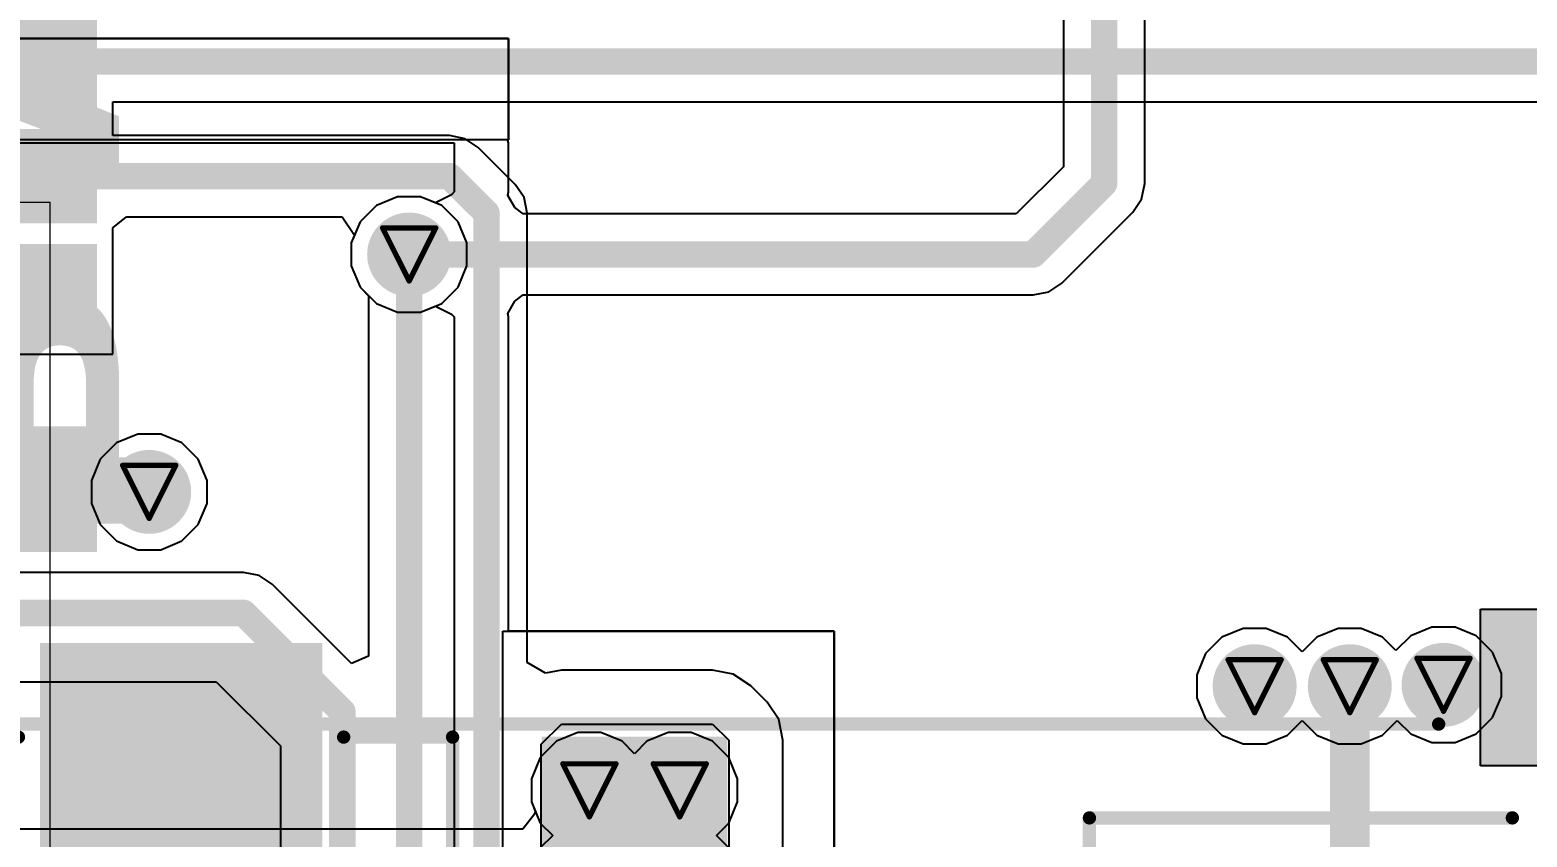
# Model space of a CAD drawing. Header units: inches. Extents: x -6 to 385, y -2 to 98.
# Drawn here: x 22.61 to 36.94, y 28.92 to 36.65 of the extents above; entities that cross this region are included whole.
import ezdxf

# ---------------------------------------------------------------- set-up
doc = ezdxf.new("R2010")
doc.units = ezdxf.units.IN
for name, color, linetype in [('Bottom Layer', 5, 'Continuous'), ('Bottom Overlay', 54, 'Continuous'), ('Bottom Paste', 16, 'Continuous'), ('Bottom Solder', 6, 'Continuous'), ('Dimensions', 6, 'Continuous'), ('Drill Drawing', 1, 'Continuous'), ('Layer 1', 16, 'Continuous'), ('Layer 2', 76, 'Continuous'), ('Top Layer', 1, 'Continuous'), ('Top Overlay', 2, 'Continuous'), ('Top Paste', 8, 'Continuous'), ('Top Solder', 216, 'Continuous'), ('Via Holes', 16, 'Continuous')]:
    doc.layers.add(name, color=color, linetype=linetype)
doc.styles.add('Arial', font='', dxfattribs={"height": 0.2})
doc.styles.add('Arial Black_Bold', font='', dxfattribs={"height": 0.2})
doc.styles.get('Arial').set_extended_font_data('Arial')
doc.styles.get('Arial Black_Bold').set_extended_font_data('Arial Black', bold=True)

# ---------------------------------------------------------------- blocks, each defined once
blk = doc.blocks.new('YSPI0520_2R2M__B_63')
at = {"layer": 'Bottom Layer'}
for points in [[(-3.5, 1.25), (-1.5, 1.25), (-1.5, -1.25), (-3.5, -1.25)], [(1.5, 1.25), (3.5, 1.25), (3.5, -1.25), (1.5, -1.25)]]:
    blk.add_hatch(color=5, dxfattribs=at).paths.add_polyline_path(points)
at = {"layer": 'Bottom Paste'}
for points in [[(-3.5, 1.25), (-1.5, 1.25), (-1.5, -1.25), (-3.5, -1.25)], [(1.5, 1.25), (3.5, 1.25), (3.5, -1.25), (1.5, -1.25)]]:
    blk.add_hatch(color=16, dxfattribs=at).paths.add_polyline_path(points)
at = {"layer": 'Bottom Solder'}
for points in [[(-3.602, 1.352), (-1.398, 1.352), (-1.398, -1.352), (-3.602, -1.352)], [(1.398, 1.352), (3.602, 1.352), (3.602, -1.352), (1.398, -1.352)]]:
    blk.add_hatch(color=6, dxfattribs=at).paths.add_polyline_path(points)
at = {"layer": 'Bottom Overlay'}
for points in [[(-2.7, 2.6, 0.127, 0.127, 0), (2.7, 2.6, 0.127, 0.127, 0)], [(-2.7, 2.6, 0.127, 0.127, 0), (-2.7, 1.557, 0.127, 0.127, 0)], [(2.7, 2.6, 0.127, 0.127, 0), (2.7, 1.557, 0.127, 0.127, 0)], [(-2.7, -1.557, 0.127, 0.127, 0), (-2.7, -2.6, 0.127, 0.127, 0)], [(2.7, -1.557, 0.127, 0.127, 0), (2.7, -2.6, 0.127, 0.127, 0)], [(-2.7, -2.6, 0.127, 0.127, 0), (2.7, -2.6, 0.127, 0.127, 0)]]:
    blk.add_lwpolyline(points, format="xyseb", dxfattribs=at)
for points in [[(-2.732, 2.6, 0.0635, 0.0635, 1), (-2.668, 2.6, 0.0635, 0.0635, 1)], [(-2.732, 2.6, 0.0635, 0.0635, 1), (-2.668, 2.6, 0.0635, 0.0635, 1)], [(2.668, 2.6, 0.0635, 0.0635, 1), (2.732, 2.6, 0.0635, 0.0635, 1)], [(2.668, 2.6, 0.0635, 0.0635, 1), (2.732, 2.6, 0.0635, 0.0635, 1)], [(-2.732, 1.557, 0.0635, 0.0635, 1), (-2.668, 1.557, 0.0635, 0.0635, 1)], [(2.668, 1.557, 0.0635, 0.0635, 1), (2.732, 1.557, 0.0635, 0.0635, 1)], [(-2.732, -1.557, 0.0635, 0.0635, 1), (-2.668, -1.557, 0.0635, 0.0635, 1)], [(2.668, -1.557, 0.0635, 0.0635, 1), (2.732, -1.557, 0.0635, 0.0635, 1)], [(-2.732, -2.6, 0.0635, 0.0635, 1), (-2.668, -2.6, 0.0635, 0.0635, 1)], [(-2.732, -2.6, 0.0635, 0.0635, 1), (-2.668, -2.6, 0.0635, 0.0635, 1)], [(2.668, -2.6, 0.0635, 0.0635, 1), (2.732, -2.6, 0.0635, 0.0635, 1)], [(2.668, -2.6, 0.0635, 0.0635, 1), (2.732, -2.6, 0.0635, 0.0635, 1)]]:
    blk.add_lwpolyline(points, format="xyseb", close=True, dxfattribs=at)
blk = doc.blocks.new('DM3BT_DSF_PEJS_64')
at = {"layer": 'Top Layer'}
for points in [[(-5.25, 8.15), (-4.25, 8.15), (-4.25, 6.75), (-5.25, 6.75)], [(-3.2, 6.75), (-3.2, 8.15), (-2.5, 8.15), (-2.5, 6.75)], [(-2.1, 6.75), (-2.1, 8.15), (-1.4, 8.15), (-1.4, 6.75)], [(-1, 6.75), (-1, 8.15), (-0.3, 8.15), (-0.3, 6.75)], [(-7.4, -6.6), (-5.9, -6.6), (-5.9, -8.5), (-7.4, -8.5)]]:
    blk.add_hatch(color=1, dxfattribs=at).paths.add_polyline_path(points)
at = {"layer": 'Top Paste'}
for points in [[(-5.25, 8.15), (-4.25, 8.15), (-4.25, 6.75), (-5.25, 6.75)], [(-3.2, 6.75), (-3.2, 8.15), (-2.5, 8.15), (-2.5, 6.75)], [(-2.1, 6.75), (-2.1, 8.15), (-1.4, 8.15), (-1.4, 6.75)], [(-1, 6.75), (-1, 8.15), (-0.3, 8.15), (-0.3, 6.75)]]:
    blk.add_hatch(color=8, dxfattribs=at).paths.add_polyline_path(points)
at = {"layer": 'Top Solder'}
for points in [[(-5.352, 8.252), (-4.148, 8.252), (-4.148, 6.648), (-5.352, 6.648)], [(-3.302, 6.648), (-3.302, 8.252), (-2.398, 8.252), (-2.398, 6.648)], [(-2.202, 6.648), (-2.202, 8.252), (-1.298, 8.252), (-1.298, 6.648)], [(-1.102, 6.648), (-1.102, 8.252), (-0.198, 8.252), (-0.198, 6.648)], [(-7.4, -6.6), (-5.9, -6.6), (-5.9, -8.5), (-7.4, -8.5)]]:
    blk.add_hatch(color=216, dxfattribs=at).paths.add_polyline_path(points)
at = {"layer": 'Top Layer'}
for p, q in [((-7.4, -8.5), (-7.4, -6.6)), ((-7.4, -6.6), (-5.9, -6.6)), ((-5.9, -6.6), (-5.9, -7.85))]:
    blk.add_line(p, q, dxfattribs=at)
at = {"layer": 'Top Overlay'}
blk.add_lwpolyline([(-7, 7.65, 0.127, 0.127, 0), (-7, -6.2, 0.127, 0.127, 0)], format="xyseb", dxfattribs=at)
blk.add_lwpolyline([(-7.032, -6.2, 0.0635, 0.0635, 1), (-6.968, -6.2, 0.0635, 0.0635, 1)], format="xyseb", close=True, dxfattribs=at)
blk = doc.blocks.new('AFC07_S15ECA_00_100')
at = {"layer": 'Top Layer'}
for points in [[(-3.636, 1.679), (-3.336, 1.679), (-3.336, 0.48), (-3.636, 0.48)], [(-3.136, 1.679), (-2.836, 1.679), (-2.836, 0.48), (-3.136, 0.48)], [(-2.636, 1.679), (-2.336, 1.679), (-2.336, 0.48), (-2.636, 0.48)], [(-2.136, 1.679), (-1.836, 1.679), (-1.836, 0.48), (-2.136, 0.48)], [(-1.636, 1.679), (-1.336, 1.679), (-1.336, 0.48), (-1.636, 0.48)], [(-1.136, 1.679), (-0.836, 1.679), (-0.836, 0.48), (-1.136, 0.48)], [(-0.636, 1.679), (-0.336, 1.679), (-0.336, 0.48), (-0.636, 0.48)], [(-0.136, 1.679), (0.164, 1.679), (0.164, 0.48), (-0.136, 0.48)], [(0.364, 1.679), (0.664, 1.679), (0.664, 0.48), (0.364, 0.48)], [(0.864, 1.679), (1.164, 1.679), (1.164, 0.48), (0.864, 0.48)], [(1.364, 1.679), (1.664, 1.679), (1.664, 0.48), (1.364, 0.48)], [(1.864, 1.679), (2.164, 1.679), (2.164, 0.48), (1.864, 0.48)], [(2.364, 1.679), (2.664, 1.679), (2.664, 0.48), (2.364, 0.48)], [(2.864, 1.679), (3.164, 1.679), (3.164, 0.48), (2.864, 0.48)], [(3.364, 1.679), (3.664, 1.679), (3.664, 0.48), (3.364, 0.48)], [(-6.236, 0.57), (-4.036, 0.57), (-4.036, -2.729), (-6.236, -2.729)], [(4.036, 0.57), (6.236, 0.57), (6.236, -2.729), (4.036, -2.729)]]:
    blk.add_hatch(color=1, dxfattribs=at).paths.add_polyline_path(points)
at = {"layer": 'Top Paste'}
for points in [[(-3.636, 1.679), (-3.336, 1.679), (-3.336, 0.48), (-3.636, 0.48)], [(-3.136, 1.679), (-2.836, 1.679), (-2.836, 0.48), (-3.136, 0.48)], [(-2.636, 1.679), (-2.336, 1.679), (-2.336, 0.48), (-2.636, 0.48)], [(-2.136, 1.679), (-1.836, 1.679), (-1.836, 0.48), (-2.136, 0.48)], [(-1.636, 1.679), (-1.336, 1.679), (-1.336, 0.48), (-1.636, 0.48)], [(-1.136, 1.679), (-0.836, 1.679), (-0.836, 0.48), (-1.136, 0.48)], [(-0.636, 1.679), (-0.336, 1.679), (-0.336, 0.48), (-0.636, 0.48)], [(-0.136, 1.679), (0.164, 1.679), (0.164, 0.48), (-0.136, 0.48)], [(0.364, 1.679), (0.664, 1.679), (0.664, 0.48), (0.364, 0.48)], [(0.864, 1.679), (1.164, 1.679), (1.164, 0.48), (0.864, 0.48)], [(1.364, 1.679), (1.664, 1.679), (1.664, 0.48), (1.364, 0.48)], [(1.864, 1.679), (2.164, 1.679), (2.164, 0.48), (1.864, 0.48)], [(2.364, 1.679), (2.664, 1.679), (2.664, 0.48), (2.364, 0.48)], [(2.864, 1.679), (3.164, 1.679), (3.164, 0.48), (2.864, 0.48)], [(3.364, 1.679), (3.664, 1.679), (3.664, 0.48), (3.364, 0.48)], [(-6.236, 0.57), (-4.036, 0.57), (-4.036, -2.729), (-6.236, -2.729)], [(4.036, 0.57), (6.236, 0.57), (6.236, -2.729), (4.036, -2.729)]]:
    blk.add_hatch(color=8, dxfattribs=at).paths.add_polyline_path(points)
at = {"layer": 'Top Solder'}
for points in [[(-3.686, 1.73), (-3.285, 1.73), (-3.285, 0.429), (-3.686, 0.429)], [(-3.186, 1.73), (-2.785, 1.73), (-2.785, 0.429), (-3.186, 0.429)], [(-2.686, 1.73), (-2.285, 1.73), (-2.285, 0.429), (-2.686, 0.429)], [(-2.186, 1.73), (-1.785, 1.73), (-1.785, 0.429), (-2.186, 0.429)], [(-1.686, 1.73), (-1.285, 1.73), (-1.285, 0.429), (-1.686, 0.429)], [(-1.186, 1.73), (-0.785, 1.73), (-0.785, 0.429), (-1.186, 0.429)], [(-0.686, 1.73), (-0.285, 1.73), (-0.285, 0.429), (-0.686, 0.429)], [(-0.186, 1.73), (0.215, 1.73), (0.215, 0.429), (-0.186, 0.429)], [(0.314, 1.73), (0.715, 1.73), (0.715, 0.429), (0.314, 0.429)], [(0.814, 1.73), (1.215, 1.73), (1.215, 0.429), (0.814, 0.429)], [(1.314, 1.73), (1.715, 1.73), (1.715, 0.429), (1.314, 0.429)], [(1.814, 1.73), (2.215, 1.73), (2.215, 0.429), (1.814, 0.429)], [(2.314, 1.73), (2.715, 1.73), (2.715, 0.429), (2.314, 0.429)], [(2.814, 1.73), (3.215, 1.73), (3.215, 0.429), (2.814, 0.429)], [(3.314, 1.73), (3.715, 1.73), (3.715, 0.429), (3.314, 0.429)], [(-6.287, 0.621), (-3.986, 0.621), (-3.986, -2.78), (-6.287, -2.78)], [(3.986, 0.621), (6.287, 0.621), (6.287, -2.78), (3.986, -2.78)]]:
    blk.add_hatch(color=216, dxfattribs=at).paths.add_polyline_path(points)
at = {"layer": 'Top Overlay'}
for points in [[(-4.036, 1.079, 0.254, 0.254, 0), (-4.189, 1.232, 0.254, 0.254, 0)], [(-4.189, 0.927, 0.254, 0.254, 0), (-4.189, 1.232, 0.254, 0.254, 0)], [(-4.189, 0.927, 0.254, 0.254, 0), (-4.036, 1.079, 0.254, 0.254, 0)], [(6.6, -3.85, 0.127, 0.127, 0), (6.6, 0.4, 0.127, 0.127, 0)], [(-6.6, -3.85, 0.127, 0.127, 0), (-6.6, 0.2, 0.127, 0.127, 0)], [(6.6, -3.85, 0.127, 0.127, 0), (-6.6, -3.85, 0.127, 0.127, 0)]]:
    blk.add_lwpolyline(points, format="xyseb", dxfattribs=at)
for points in [[(-4.252, 1.232, 0.127, 0.127, 1), (-4.125, 1.232, 0.127, 0.127, 1)], [(-4.252, 1.232, 0.127, 0.127, 1), (-4.125, 1.232, 0.127, 0.127, 1)], [(-4.1, 1.079, 0.127, 0.127, 1), (-3.973, 1.079, 0.127, 0.127, 1)], [(-4.1, 1.079, 0.127, 0.127, 1), (-3.973, 1.079, 0.127, 0.127, 1)], [(-4.252, 0.927, 0.127, 0.127, 1), (-4.125, 0.927, 0.127, 0.127, 1)], [(-4.252, 0.927, 0.127, 0.127, 1), (-4.125, 0.927, 0.127, 0.127, 1)], [(6.568, 0.4, 0.0635, 0.0635, 1), (6.632, 0.4, 0.0635, 0.0635, 1)], [(-6.632, 0.2, 0.0635, 0.0635, 1), (-6.568, 0.2, 0.0635, 0.0635, 1)], [(-6.632, -3.85, 0.0635, 0.0635, 1), (-6.568, -3.85, 0.0635, 0.0635, 1)], [(-6.632, -3.85, 0.0635, 0.0635, 1), (-6.568, -3.85, 0.0635, 0.0635, 1)], [(6.568, -3.85, 0.0635, 0.0635, 1), (6.632, -3.85, 0.0635, 0.0635, 1)], [(6.568, -3.85, 0.0635, 0.0635, 1), (6.632, -3.85, 0.0635, 0.0635, 1)]]:
    blk.add_lwpolyline(points, format="xyseb", close=True, dxfattribs=at)
at = {"layer": 'Top Overlay', "style": 'Arial'}
blk.add_text('1', height=0.8, dxfattribs=at).set_placement((-3.581, -0.66))

msp = doc.modelspace()

# ---------------------------------------------------------------- hatches: boundary and pattern name
at = {"layer": 'Bottom Layer'}
h = msp.add_hatch(color=5, dxfattribs=at)
edge = h.paths.add_edge_path()
edge.add_arc((26.238, 34.499), 0.3, 0, 360)
h = msp.add_hatch(color=5, dxfattribs=at)
edge = h.paths.add_edge_path()
edge.add_arc((23.749, 32.224), 0.3, 0, 360)
h = msp.add_hatch(color=5, dxfattribs=at)
edge = h.paths.add_edge_path()
edge.add_arc((34.334, 30.362), 0.3, 0, 360)
h = msp.add_hatch(color=5, dxfattribs=at)
edge = h.paths.add_edge_path()
edge.add_arc((35.245, 30.362), 0.3, 0, 360)
h = msp.add_hatch(color=5, dxfattribs=at)
edge = h.paths.add_edge_path()
edge.add_arc((36.143, 30.375), 0.3, 0, 360)
msp.add_hatch(color=5, dxfattribs=at).paths.add_polyline_path([(27.508, 26.213), (29.286, 26.213), (29.286, 29.879), (27.508, 29.879)])
h = msp.add_hatch(color=5, dxfattribs=at)
edge = h.paths.add_edge_path()
edge.add_arc((27.964, 29.364), 0.3, 0, 360)
h = msp.add_hatch(color=5, dxfattribs=at)
edge = h.paths.add_edge_path()
edge.add_arc((28.829, 29.364), 0.3, 0, 360)
at = {"layer": 'Bottom Solder'}
h = msp.add_hatch(color=6, dxfattribs=at)
edge = h.paths.add_edge_path()
edge.add_arc((26.238, 34.499), 0.402, 0, 360)
h = msp.add_hatch(color=6, dxfattribs=at)
edge = h.paths.add_edge_path()
edge.add_arc((23.749, 32.224), 0.402, 0, 360)
h = msp.add_hatch(color=6, dxfattribs=at)
edge = h.paths.add_edge_path()
edge.add_arc((34.334, 30.362), 0.402, 0, 360)
h = msp.add_hatch(color=6, dxfattribs=at)
edge = h.paths.add_edge_path()
edge.add_arc((35.245, 30.362), 0.402, 0, 360)
h = msp.add_hatch(color=6, dxfattribs=at)
edge = h.paths.add_edge_path()
edge.add_arc((36.143, 30.375), 0.402, 0, 360)
h = msp.add_hatch(color=6, dxfattribs=at)
edge = h.paths.add_edge_path()
edge.add_arc((27.964, 29.364), 0.402, 0, 360)
h = msp.add_hatch(color=6, dxfattribs=at)
edge = h.paths.add_edge_path()
edge.add_arc((28.829, 29.364), 0.402, 0, 360)
at = {"layer": 'Layer 1'}
h = msp.add_hatch(color=16, dxfattribs=at)
edge = h.paths.add_edge_path()
edge.add_arc((26.238, 34.499), 0.3, 0, 360)
h = msp.add_hatch(color=16, dxfattribs=at)
edge = h.paths.add_edge_path()
edge.add_arc((23.749, 32.224), 0.3, 0, 360)
h = msp.add_hatch(color=16, dxfattribs=at)
edge = h.paths.add_edge_path()
edge.add_arc((34.334, 30.362), 0.3, 0, 360)
h = msp.add_hatch(color=16, dxfattribs=at)
edge = h.paths.add_edge_path()
edge.add_arc((35.245, 30.362), 0.3, 0, 360)
h = msp.add_hatch(color=16, dxfattribs=at)
edge = h.paths.add_edge_path()
edge.add_arc((36.143, 30.375), 0.3, 0, 360)
h = msp.add_hatch(color=16, dxfattribs=at)
edge = h.paths.add_edge_path()
edge.add_arc((27.964, 29.364), 0.3, 0, 360)
h = msp.add_hatch(color=16, dxfattribs=at)
edge = h.paths.add_edge_path()
edge.add_arc((28.829, 29.364), 0.3, 0, 360)
at = {"layer": 'Layer 2'}
h = msp.add_hatch(color=76, dxfattribs=at)
edge = h.paths.add_edge_path()
edge.add_arc((26.238, 34.499), 0.3, 0, 360)
h = msp.add_hatch(color=76, dxfattribs=at)
edge = h.paths.add_edge_path()
edge.add_arc((23.749, 32.224), 0.3, 0, 360)
h = msp.add_hatch(color=76, dxfattribs=at)
edge = h.paths.add_edge_path()
edge.add_arc((34.334, 30.362), 0.3, 0, 360)
h = msp.add_hatch(color=76, dxfattribs=at)
edge = h.paths.add_edge_path()
edge.add_arc((35.245, 30.362), 0.3, 0, 360)
h = msp.add_hatch(color=76, dxfattribs=at)
edge = h.paths.add_edge_path()
edge.add_arc((36.143, 30.375), 0.3, 0, 360)
h = msp.add_hatch(color=76, dxfattribs=at)
edge = h.paths.add_edge_path()
edge.add_arc((27.964, 29.364), 0.3, 0, 360)
h = msp.add_hatch(color=76, dxfattribs=at)
edge = h.paths.add_edge_path()
edge.add_arc((28.829, 29.364), 0.3, 0, 360)
at = {"layer": 'Top Layer'}
h = msp.add_hatch(color=1, dxfattribs=at)
edge = h.paths.add_edge_path()
edge.add_arc((26.238, 34.499), 0.3, 0, 360)
h = msp.add_hatch(color=1, dxfattribs=at)
edge = h.paths.add_edge_path()
edge.add_arc((23.749, 32.224), 0.3, 0, 360)
h = msp.add_hatch(color=1, dxfattribs=at)
edge = h.paths.add_edge_path()
edge.add_arc((34.334, 30.362), 0.3, 0, 360)
h = msp.add_hatch(color=1, dxfattribs=at)
edge = h.paths.add_edge_path()
edge.add_arc((35.245, 30.362), 0.3, 0, 360)
h = msp.add_hatch(color=1, dxfattribs=at)
edge = h.paths.add_edge_path()
edge.add_arc((36.143, 30.375), 0.3, 0, 360)
h = msp.add_hatch(color=1, dxfattribs=at)
edge = h.paths.add_edge_path()
edge.add_arc((27.964, 29.364), 0.3, 0, 360)
h = msp.add_hatch(color=1, dxfattribs=at)
edge = h.paths.add_edge_path()
edge.add_arc((28.829, 29.364), 0.3, 0, 360)
at = {"layer": 'Top Solder'}
h = msp.add_hatch(color=216, dxfattribs=at)
edge = h.paths.add_edge_path()
edge.add_arc((26.238, 34.499), 0.402, 0, 360)
h = msp.add_hatch(color=216, dxfattribs=at)
edge = h.paths.add_edge_path()
edge.add_arc((23.749, 32.224), 0.402, 0, 360)
h = msp.add_hatch(color=216, dxfattribs=at)
edge = h.paths.add_edge_path()
edge.add_arc((34.334, 30.362), 0.402, 0, 360)
h = msp.add_hatch(color=216, dxfattribs=at)
edge = h.paths.add_edge_path()
edge.add_arc((35.245, 30.362), 0.402, 0, 360)
h = msp.add_hatch(color=216, dxfattribs=at)
edge = h.paths.add_edge_path()
edge.add_arc((36.143, 30.375), 0.402, 0, 360)
h = msp.add_hatch(color=216, dxfattribs=at)
edge = h.paths.add_edge_path()
edge.add_arc((27.964, 29.364), 0.402, 0, 360)
h = msp.add_hatch(color=216, dxfattribs=at)
edge = h.paths.add_edge_path()
edge.add_arc((28.829, 29.364), 0.402, 0, 360)
at = {"layer": 'Via Holes'}
h = msp.add_hatch(color=7, dxfattribs=at)
edge = h.paths.add_edge_path()
edge.add_arc((26.238, 34.499), 0.15, 0, 360)
h = msp.add_hatch(color=7, dxfattribs=at)
edge = h.paths.add_edge_path()
edge.add_arc((23.749, 32.224), 0.15, 0, 360)
h = msp.add_hatch(color=7, dxfattribs=at)
edge = h.paths.add_edge_path()
edge.add_arc((34.334, 30.362), 0.15, 0, 360)
h = msp.add_hatch(color=7, dxfattribs=at)
edge = h.paths.add_edge_path()
edge.add_arc((35.245, 30.362), 0.15, 0, 360)
h = msp.add_hatch(color=7, dxfattribs=at)
edge = h.paths.add_edge_path()
edge.add_arc((36.143, 30.375), 0.15, 0, 360)
h = msp.add_hatch(color=7, dxfattribs=at)
edge = h.paths.add_edge_path()
edge.add_arc((27.964, 29.364), 0.15, 0, 360)
h = msp.add_hatch(color=7, dxfattribs=at)
edge = h.paths.add_edge_path()
edge.add_arc((28.829, 29.364), 0.15, 0, 360)

# ---------------------------------------------------------------- linework, layer by layer
at = {"layer": 'Bottom Layer'}
for p, q in [((32.505, 41.159), (32.505, 35.34)), ((33.281, 35.179), (33.281, 41.159)), ((7.938, 36.568), (27.188, 36.568)), ((27.188, 36.568), (9.187, 36.568)), ((27.188, 36.568), (27.188, 35.598)), ((27.188, 35.598), (27.188, 36.568)), ((27.188, 35.598), (7.938, 35.598)), ((10.437, 35.568), (26.67, 35.568)), ((26.67, 35.568), (26.67, 35.098)), ((27.183, 35.592), (27.188, 35.598)), ((27.188, 35.568), (27.183, 35.592)), ((27.188, 35.598), (27.188, 35.598)), ((27.188, 35.098), (27.188, 35.568)), ((32.505, 35.34), (32.052, 34.888)), ((33.252, 35.03), (33.281, 35.179)), ((26.128, 35.053), (25.924, 34.969)), ((26.348, 35.053), (26.128, 35.053)), ((26.492, 34.994), (26.348, 35.053)), ((26.645, 35.071), (26.492, 34.994)), ((26.67, 35.098), (26.645, 35.071)), ((27.182, 35.066), (27.188, 35.098)), ((27.251, 34.948), (27.182, 35.066)), ((33.168, 34.904), (33.252, 35.03)), ((25.924, 34.969), (25.769, 34.813)), ((27.329, 34.888), (27.251, 34.948)), ((32.052, 34.888), (27.329, 34.888)), ((32.488, 34.225), (33.168, 34.904)), ((25.769, 34.813), (25.684, 34.61)), ((25.684, 34.61), (25.684, 34.389)), ((25.684, 34.389), (25.769, 34.186)), ((25.769, 34.186), (25.924, 34.03)), ((32.213, 34.111), (32.362, 34.14)), ((32.362, 34.14), (32.488, 34.225)), ((25.924, 34.03), (26.128, 33.945)), ((26.348, 33.945), (26.492, 34.005)), ((26.492, 34.005), (26.645, 33.928)), ((27.182, 33.933), (27.251, 34.051)), ((27.251, 34.051), (27.329, 34.111)), ((27.329, 34.111), (32.213, 34.111)), ((26.128, 33.945), (26.348, 33.945)), ((26.645, 33.928), (26.67, 33.901)), ((26.67, 33.901), (26.67, 26.208)), ((27.188, 33.901), (27.182, 33.933)), ((27.188, 30.888), (27.188, 33.901)), ((23.435, 32.694), (23.279, 32.538)), ((23.639, 32.778), (23.435, 32.694)), ((23.859, 32.778), (23.639, 32.778)), ((24.063, 32.694), (23.859, 32.778)), ((24.219, 32.538), (24.063, 32.694)), ((23.279, 32.538), (23.195, 32.334)), ((24.303, 32.334), (24.219, 32.538)), ((23.195, 32.334), (23.195, 32.114)), ((24.303, 32.114), (24.303, 32.334)), ((23.195, 32.114), (23.279, 31.91)), ((24.219, 31.91), (24.303, 32.114)), ((23.279, 31.91), (23.435, 31.754)), ((24.063, 31.754), (24.219, 31.91)), ((23.435, 31.754), (23.639, 31.67)), ((23.859, 31.67), (24.063, 31.754)), ((23.639, 31.67), (23.859, 31.67)), ((27.135, 25.197), (27.135, 30.888)), ((27.135, 30.888), (30.308, 30.888)), ((30.308, 30.888), (27.188, 30.888)), ((30.308, 30.888), (30.308, 25.197)), ((30.308, 25.197), (30.308, 30.888))]:
    msp.add_line(p, q, dxfattribs=at)
for points in [[(32.893, 35.179, 0.254, 0.254, 0), (32.893, 41.554, 0.254, 0.254, 0)], [(32.213, 34.499, 0.254, 0.254, 0), (32.893, 35.179, 0.254, 0.254, 0)], [(26.238, 34.499, 0.254, 0.254, 0), (32.213, 34.499, 0.254, 0.254, 0)]]:
    msp.add_lwpolyline(points, format="xyseb", dxfattribs=at)
for points in [[(32.83, 35.179, 0.127, 0.127, 1), (32.956, 35.179, 0.127, 0.127, 1)], [(32.83, 35.179, 0.127, 0.127, 1), (32.956, 35.179, 0.127, 0.127, 1)], [(26.175, 34.499, 0.127, 0.127, 1), (26.302, 34.499, 0.127, 0.127, 1)], [(32.15, 34.499, 0.127, 0.127, 1), (32.277, 34.499, 0.127, 0.127, 1)], [(32.15, 34.499, 0.127, 0.127, 1), (32.277, 34.499, 0.127, 0.127, 1)]]:
    msp.add_lwpolyline(points, format="xyseb", close=True, dxfattribs=at)
at = {"layer": 'Dimensions'}
for points in [[(19.84, 35, 0.0127, 0.0127, 0), (22.798, 35, 0.0127, 0.0127, 0)], [(22.798, 10, 0.0127, 0.0127, 0), (22.798, 35, 0.0127, 0.0127, 0)]]:
    msp.add_lwpolyline(points, format="xyseb", dxfattribs=at)
msp.add_lwpolyline([(22.795, 35, 0.00635, 0.00635, 1), (22.801, 35, 0.00635, 0.00635, 1)], format="xyseb", close=True, dxfattribs=at)
msp.add_lwpolyline([(22.795, 35, 0.00635, 0.00635, 1), (22.801, 35, 0.00635, 0.00635, 1)], format="xyseb", close=True, dxfattribs=at)
at = {"layer": 'Drill Drawing'}
for points in [[(25.984, 34.753, 0.0508, 0.0508, 0), (26.492, 34.753, 0.0508, 0.0508, 0)], [(25.984, 34.753, 0.0508, 0.0508, 0), (26.238, 34.245, 0.0508, 0.0508, 0)], [(26.238, 34.245, 0.0508, 0.0508, 0), (26.492, 34.753, 0.0508, 0.0508, 0)], [(23.495, 32.478, 0.0508, 0.0508, 0), (24.003, 32.478, 0.0508, 0.0508, 0)], [(23.495, 32.478, 0.0508, 0.0508, 0), (23.749, 31.97, 0.0508, 0.0508, 0)], [(23.749, 31.97, 0.0508, 0.0508, 0), (24.003, 32.478, 0.0508, 0.0508, 0)], [(34.08, 30.616, 0.0508, 0.0508, 0), (34.588, 30.616, 0.0508, 0.0508, 0)], [(34.08, 30.616, 0.0508, 0.0508, 0), (34.334, 30.108, 0.0508, 0.0508, 0)], [(34.334, 30.108, 0.0508, 0.0508, 0), (34.588, 30.616, 0.0508, 0.0508, 0)], [(34.991, 30.616, 0.0508, 0.0508, 0), (35.499, 30.616, 0.0508, 0.0508, 0)], [(34.991, 30.616, 0.0508, 0.0508, 0), (35.245, 30.108, 0.0508, 0.0508, 0)], [(35.245, 30.108, 0.0508, 0.0508, 0), (35.499, 30.616, 0.0508, 0.0508, 0)], [(35.889, 30.629, 0.0508, 0.0508, 0), (36.397, 30.629, 0.0508, 0.0508, 0)], [(35.889, 30.629, 0.0508, 0.0508, 0), (36.143, 30.121, 0.0508, 0.0508, 0)], [(36.143, 30.121, 0.0508, 0.0508, 0), (36.397, 30.629, 0.0508, 0.0508, 0)], [(27.71, 29.618, 0.0508, 0.0508, 0), (28.218, 29.618, 0.0508, 0.0508, 0)], [(27.71, 29.618, 0.0508, 0.0508, 0), (27.964, 29.11, 0.0508, 0.0508, 0)], [(27.964, 29.11, 0.0508, 0.0508, 0), (28.218, 29.618, 0.0508, 0.0508, 0)], [(28.575, 29.618, 0.0508, 0.0508, 0), (29.083, 29.618, 0.0508, 0.0508, 0)], [(28.575, 29.618, 0.0508, 0.0508, 0), (28.829, 29.11, 0.0508, 0.0508, 0)], [(28.829, 29.11, 0.0508, 0.0508, 0), (29.083, 29.618, 0.0508, 0.0508, 0)]]:
    msp.add_lwpolyline(points, format="xyseb", dxfattribs=at)
for points in [[(25.971, 34.753, 0.0254, 0.0254, 1), (25.997, 34.753, 0.0254, 0.0254, 1)], [(25.971, 34.753, 0.0254, 0.0254, 1), (25.997, 34.753, 0.0254, 0.0254, 1)], [(26.48, 34.753, 0.0254, 0.0254, 1), (26.505, 34.753, 0.0254, 0.0254, 1)], [(26.48, 34.753, 0.0254, 0.0254, 1), (26.505, 34.753, 0.0254, 0.0254, 1)], [(26.226, 34.245, 0.0254, 0.0254, 1), (26.251, 34.245, 0.0254, 0.0254, 1)], [(26.226, 34.245, 0.0254, 0.0254, 1), (26.251, 34.245, 0.0254, 0.0254, 1)], [(23.482, 32.478, 0.0254, 0.0254, 1), (23.508, 32.478, 0.0254, 0.0254, 1)], [(23.482, 32.478, 0.0254, 0.0254, 1), (23.508, 32.478, 0.0254, 0.0254, 1)], [(23.99, 32.478, 0.0254, 0.0254, 1), (24.016, 32.478, 0.0254, 0.0254, 1)], [(23.99, 32.478, 0.0254, 0.0254, 1), (24.016, 32.478, 0.0254, 0.0254, 1)], [(23.736, 31.97, 0.0254, 0.0254, 1), (23.762, 31.97, 0.0254, 0.0254, 1)], [(23.736, 31.97, 0.0254, 0.0254, 1), (23.762, 31.97, 0.0254, 0.0254, 1)], [(34.067, 30.616, 0.0254, 0.0254, 1), (34.093, 30.616, 0.0254, 0.0254, 1)], [(34.067, 30.616, 0.0254, 0.0254, 1), (34.093, 30.616, 0.0254, 0.0254, 1)], [(34.575, 30.616, 0.0254, 0.0254, 1), (34.601, 30.616, 0.0254, 0.0254, 1)], [(34.575, 30.616, 0.0254, 0.0254, 1), (34.601, 30.616, 0.0254, 0.0254, 1)], [(34.978, 30.616, 0.0254, 0.0254, 1), (35.003, 30.616, 0.0254, 0.0254, 1)], [(34.978, 30.616, 0.0254, 0.0254, 1), (35.003, 30.616, 0.0254, 0.0254, 1)], [(35.486, 30.616, 0.0254, 0.0254, 1), (35.511, 30.616, 0.0254, 0.0254, 1)], [(35.486, 30.616, 0.0254, 0.0254, 1), (35.511, 30.616, 0.0254, 0.0254, 1)], [(35.876, 30.629, 0.0254, 0.0254, 1), (35.901, 30.629, 0.0254, 0.0254, 1)], [(35.876, 30.629, 0.0254, 0.0254, 1), (35.901, 30.629, 0.0254, 0.0254, 1)], [(36.384, 30.629, 0.0254, 0.0254, 1), (36.409, 30.629, 0.0254, 0.0254, 1)], [(36.384, 30.629, 0.0254, 0.0254, 1), (36.409, 30.629, 0.0254, 0.0254, 1)], [(34.321, 30.108, 0.0254, 0.0254, 1), (34.347, 30.108, 0.0254, 0.0254, 1)], [(34.321, 30.108, 0.0254, 0.0254, 1), (34.347, 30.108, 0.0254, 0.0254, 1)], [(35.232, 30.108, 0.0254, 0.0254, 1), (35.257, 30.108, 0.0254, 0.0254, 1)], [(35.232, 30.108, 0.0254, 0.0254, 1), (35.257, 30.108, 0.0254, 0.0254, 1)], [(36.13, 30.121, 0.0254, 0.0254, 1), (36.155, 30.121, 0.0254, 0.0254, 1)], [(36.13, 30.121, 0.0254, 0.0254, 1), (36.155, 30.121, 0.0254, 0.0254, 1)], [(27.697, 29.618, 0.0254, 0.0254, 1), (27.723, 29.618, 0.0254, 0.0254, 1)], [(27.697, 29.618, 0.0254, 0.0254, 1), (27.723, 29.618, 0.0254, 0.0254, 1)], [(28.205, 29.618, 0.0254, 0.0254, 1), (28.231, 29.618, 0.0254, 0.0254, 1)], [(28.205, 29.618, 0.0254, 0.0254, 1), (28.231, 29.618, 0.0254, 0.0254, 1)], [(28.562, 29.618, 0.0254, 0.0254, 1), (28.588, 29.618, 0.0254, 0.0254, 1)], [(28.562, 29.618, 0.0254, 0.0254, 1), (28.588, 29.618, 0.0254, 0.0254, 1)], [(29.07, 29.618, 0.0254, 0.0254, 1), (29.096, 29.618, 0.0254, 0.0254, 1)], [(29.07, 29.618, 0.0254, 0.0254, 1), (29.096, 29.618, 0.0254, 0.0254, 1)], [(27.951, 29.11, 0.0254, 0.0254, 1), (27.977, 29.11, 0.0254, 0.0254, 1)], [(27.951, 29.11, 0.0254, 0.0254, 1), (27.977, 29.11, 0.0254, 0.0254, 1)], [(28.816, 29.11, 0.0254, 0.0254, 1), (28.842, 29.11, 0.0254, 0.0254, 1)], [(28.816, 29.11, 0.0254, 0.0254, 1), (28.842, 29.11, 0.0254, 0.0254, 1)]]:
    msp.add_lwpolyline(points, format="xyseb", close=True, dxfattribs=at)
at = {"layer": 'Layer 1'}
for p, q in [((26.128, 35.053), (25.924, 34.969)), ((26.348, 35.053), (26.128, 35.053)), ((26.552, 34.969), (26.348, 35.053)), ((25.924, 34.969), (25.769, 34.813)), ((26.708, 34.813), (26.552, 34.969)), ((25.769, 34.813), (25.684, 34.61)), ((26.792, 34.61), (26.708, 34.813)), ((25.684, 34.61), (25.684, 34.389)), ((26.792, 34.389), (26.792, 34.61)), ((25.684, 34.389), (25.769, 34.186)), ((26.708, 34.186), (26.792, 34.389)), ((25.769, 34.186), (25.924, 34.03)), ((26.552, 34.03), (26.708, 34.186)), ((25.924, 34.03), (26.128, 33.945)), ((26.348, 33.945), (26.552, 34.03)), ((26.128, 33.945), (26.348, 33.945)), ((27.65, 29.834), (27.494, 29.678)), ((27.854, 29.918), (27.65, 29.834)), ((28.074, 29.918), (27.854, 29.918)), ((28.278, 29.834), (28.074, 29.918)), ((28.396, 29.715), (28.278, 29.834)), ((28.515, 29.834), (28.396, 29.715)), ((28.719, 29.918), (28.515, 29.834)), ((28.939, 29.918), (28.719, 29.918)), ((29.143, 29.834), (28.939, 29.918)), ((29.299, 29.678), (29.143, 29.834)), ((27.494, 29.678), (27.41, 29.474)), ((29.383, 29.474), (29.299, 29.678)), ((27.41, 29.474), (27.41, 29.254)), ((29.383, 29.254), (29.383, 29.474)), ((27.41, 29.254), (27.494, 29.05)), ((29.299, 29.05), (29.383, 29.254)), ((27.494, 29.05), (27.613, 28.931)), ((29.18, 28.931), (29.299, 29.05)), ((27.613, 28.931), (27.494, 28.813)), ((29.299, 28.813), (29.18, 28.931))]:
    msp.add_line(p, q, dxfattribs=at)
at = {"layer": 'Layer 2'}
for p, q in [((26.128, 35.053), (25.924, 34.969)), ((26.348, 35.053), (26.128, 35.053)), ((26.552, 34.969), (26.348, 35.053)), ((25.924, 34.969), (25.769, 34.813)), ((26.708, 34.813), (26.552, 34.969)), ((25.769, 34.813), (25.684, 34.61)), ((26.792, 34.61), (26.708, 34.813)), ((25.684, 34.61), (25.684, 34.389)), ((26.792, 34.389), (26.792, 34.61)), ((25.684, 34.389), (25.769, 34.186)), ((26.708, 34.186), (26.792, 34.389)), ((25.769, 34.186), (25.924, 34.03)), ((26.552, 34.03), (26.708, 34.186)), ((25.924, 34.03), (26.128, 33.945)), ((26.348, 33.945), (26.552, 34.03)), ((26.128, 33.945), (26.348, 33.945)), ((23.435, 32.694), (23.279, 32.538)), ((23.639, 32.778), (23.435, 32.694)), ((23.859, 32.778), (23.639, 32.778)), ((24.063, 32.694), (23.859, 32.778)), ((24.219, 32.538), (24.063, 32.694)), ((23.279, 32.538), (23.195, 32.334)), ((24.303, 32.334), (24.219, 32.538)), ((23.195, 32.334), (23.195, 32.114)), ((24.303, 32.114), (24.303, 32.334)), ((23.195, 32.114), (23.279, 31.91)), ((24.219, 31.91), (24.303, 32.114)), ((23.279, 31.91), (23.435, 31.754)), ((24.063, 31.754), (24.219, 31.91)), ((23.435, 31.754), (23.639, 31.67)), ((23.859, 31.67), (24.063, 31.754)), ((23.639, 31.67), (23.859, 31.67)), ((34.02, 30.832), (33.864, 30.676)), ((34.224, 30.916), (34.02, 30.832)), ((34.444, 30.916), (34.224, 30.916)), ((34.648, 30.832), (34.444, 30.916)), ((34.789, 30.69), (34.648, 30.832)), ((34.931, 30.832), (34.789, 30.69)), ((35.134, 30.916), (34.931, 30.832)), ((35.355, 30.916), (35.134, 30.916)), ((35.558, 30.832), (35.355, 30.916)), ((35.687, 30.703), (35.558, 30.832)), ((35.829, 30.844), (35.687, 30.703)), ((36.032, 30.929), (35.829, 30.844)), ((36.253, 30.929), (36.032, 30.929)), ((36.456, 30.844), (36.253, 30.929)), ((36.612, 30.688), (36.456, 30.844)), ((36.697, 30.485), (36.612, 30.688)), ((33.864, 30.676), (33.78, 30.472)), ((33.78, 30.472), (33.78, 30.252)), ((36.697, 30.264), (36.697, 30.485)), ((33.78, 30.252), (33.864, 30.048)), ((36.612, 30.061), (36.697, 30.264)), ((33.864, 30.048), (34.02, 29.892)), ((34.648, 29.892), (34.789, 30.034)), ((34.789, 30.034), (34.931, 29.892)), ((35.558, 29.892), (35.7, 30.034)), ((35.7, 30.034), (35.829, 29.905)), ((36.456, 29.905), (36.612, 30.061)), ((27.65, 29.834), (27.494, 29.678)), ((27.854, 29.918), (27.65, 29.834)), ((28.074, 29.918), (27.854, 29.918)), ((28.278, 29.834), (28.074, 29.918)), ((28.396, 29.715), (28.278, 29.834)), ((28.515, 29.834), (28.396, 29.715)), ((28.719, 29.918), (28.515, 29.834)), ((28.939, 29.918), (28.719, 29.918)), ((29.143, 29.834), (28.939, 29.918)), ((29.299, 29.678), (29.143, 29.834)), ((34.02, 29.892), (34.224, 29.808)), ((34.444, 29.808), (34.648, 29.892)), ((34.931, 29.892), (35.134, 29.808)), ((35.355, 29.808), (35.558, 29.892)), ((35.829, 29.905), (36.032, 29.821)), ((36.032, 29.821), (36.253, 29.821)), ((36.253, 29.821), (36.456, 29.905)), ((27.494, 29.678), (27.41, 29.474)), ((29.383, 29.474), (29.299, 29.678)), ((34.224, 29.808), (34.444, 29.808)), ((35.134, 29.808), (35.355, 29.808)), ((27.41, 29.474), (27.41, 29.254)), ((29.383, 29.254), (29.383, 29.474)), ((27.41, 29.254), (27.446, 29.165)), ((29.299, 29.05), (29.383, 29.254)), ((27.44, 29.137), (27.326, 28.991)), ((27.446, 29.165), (27.44, 29.137)), ((25.843, 28.991), (9.5, 28.991)), ((27.326, 28.991), (25.843, 28.991)), ((29.18, 28.931), (29.299, 29.05)), ((29.299, 28.813), (29.18, 28.931))]:
    msp.add_line(p, q, dxfattribs=at)
at = {"layer": 'Top Layer'}
for p, q in [((23.4, 35.638), (23.4, 35.961)), ((23.4, 35.961), (52.064, 35.961)), ((26.625, 35.638), (23.4, 35.638)), ((26.774, 35.608), (26.625, 35.638)), ((26.9, 35.524), (26.774, 35.608)), ((27.254, 35.17), (26.9, 35.524)), ((27.338, 35.044), (27.254, 35.17)), ((27.367, 34.896), (27.338, 35.044)), ((23.4, 34.753), (23.533, 34.861)), ((23.533, 34.861), (25.596, 34.861)), ((25.596, 34.861), (25.715, 34.683)), ((27.367, 30.589), (27.367, 34.896)), ((23.4, 33.545), (23.4, 34.753)), ((25.715, 34.683), (25.684, 34.61)), ((25.684, 34.61), (25.684, 34.389)), ((25.684, 34.389), (25.769, 34.186)), ((25.769, 34.186), (25.85, 34.104)), ((25.85, 34.104), (25.85, 30.649)), ((21.492, 33.545), (23.4, 33.545)), ((24.653, 31.453), (6.83, 31.453)), ((24.802, 31.423), (24.653, 31.453)), ((24.928, 31.339), (24.802, 31.423)), ((25.685, 30.581), (24.928, 31.339)), ((25.85, 30.649), (25.685, 30.581)), ((27.545, 30.487), (27.367, 30.589)), ((6.048, 30.404), (24.391, 30.404)), ((24.391, 30.404), (25.006, 29.789)), ((27.696, 30.517), (27.545, 30.487)), ((29.144, 30.517), (27.696, 30.517)), ((29.342, 30.478), (29.144, 30.517)), ((29.51, 30.366), (29.342, 30.478)), ((29.666, 30.21), (29.51, 30.366)), ((29.778, 30.042), (29.666, 30.21)), ((29.666, 30.21), (29.666, 30.21)), ((27.502, 29.806), (27.696, 29.999)), ((27.696, 29.999), (29.144, 29.999)), ((29.144, 29.999), (29.299, 29.844)), ((29.817, 29.844), (29.778, 30.042)), ((29.299, 29.844), (29.299, 26.454)), ((29.817, 26.68), (29.817, 29.844)), ((29.817, 29.844), (29.817, 29.844)), ((25.006, 29.789), (25.006, 17.5)), ((27.502, 25.522), (27.502, 29.806))]:
    msp.add_line(p, q, dxfattribs=at)
for points in [[(22.446, 36.349, 0.254, 0.254, 0), (52.225, 36.349, 0.254, 0.254, 0)], [(22.446, 35.249, 0.254, 0.254, 0), (26.625, 35.249, 0.254, 0.254, 0)], [(26.625, 35.249, 0.254, 0.254, 0), (26.979, 34.896, 0.254, 0.254, 0)], [(26.979, 25.377, 0.254, 0.254, 0), (26.979, 34.896, 0.254, 0.254, 0)], [(26.238, 25.304, 0.254, 0.254, 0), (26.238, 34.499, 0.254, 0.254, 0)], [(22.458, 32.237, 0.635, 0.635, 0), (23.736, 32.237, 0.635, 0.635, 0)], [(6.435, 31.064, 0.254, 0.254, 0), (24.653, 31.064, 0.254, 0.254, 0)], [(24.653, 31.064, 0.254, 0.254, 0), (25.598, 30.119, 0.254, 0.254, 0)], [(35.245, 27.915, 0.381, 0.381, 0), (35.245, 30.362, 0.381, 0.381, 0)], [(36.155, 30.362, 0.381, 0.381, 0), (37.433, 30.362, 0.381, 0.381, 0)], [(25.598, 25.042, 0.254, 0.254, 0), (25.598, 30.119, 0.254, 0.254, 0)]]:
    msp.add_lwpolyline(points, format="xyseb", dxfattribs=at)
for points in [[(26.562, 35.249, 0.127, 0.127, 1), (26.689, 35.249, 0.127, 0.127, 1)], [(26.562, 35.249, 0.127, 0.127, 1), (26.689, 35.249, 0.127, 0.127, 1)], [(26.915, 34.896, 0.127, 0.127, 1), (27.042, 34.896, 0.127, 0.127, 1)], [(26.915, 34.896, 0.127, 0.127, 1), (27.042, 34.896, 0.127, 0.127, 1)], [(26.175, 34.499, 0.127, 0.127, 1), (26.302, 34.499, 0.127, 0.127, 1)], [(22.3, 32.237, 0.318, 0.318, 1), (22.617, 32.237, 0.318, 0.318, 1)], [(23.578, 32.237, 0.318, 0.318, 1), (23.895, 32.237, 0.318, 0.318, 1)], [(24.59, 31.064, 0.127, 0.127, 1), (24.717, 31.064, 0.127, 0.127, 1)], [(24.59, 31.064, 0.127, 0.127, 1), (24.717, 31.064, 0.127, 0.127, 1)], [(35.149, 30.362, 0.191, 0.191, 1), (35.34, 30.362, 0.191, 0.191, 1)], [(36.06, 30.362, 0.191, 0.191, 1), (36.251, 30.362, 0.191, 0.191, 1)], [(25.535, 30.119, 0.127, 0.127, 1), (25.662, 30.119, 0.127, 0.127, 1)], [(25.535, 30.119, 0.127, 0.127, 1), (25.662, 30.119, 0.127, 0.127, 1)]]:
    msp.add_lwpolyline(points, format="xyseb", close=True, dxfattribs=at)

# ---------------------------------------------------------------- block references
for name, p, rotation in [('DM3BT_DSF_PEJS_64', (29.896, 36.999), 90), ('YSPI0520_2R2M__B_63', (24.054, 27.174), 90), ('AFC07_S15ECA_00_100', (36.602, 22.5), 270)]:
    msp.add_blockref(name, p, dxfattribs=dict(rotation=rotation))

# ---------------------------------------------------------------- texts
at = {"layer": 'Bottom Overlay', "style": 'Arial Black_Bold', "text_generation_flag": 2}
msp.add_text('BATTERY', height=2.032, rotation=270, dxfattribs=at).set_placement((21.429, 32.029))

doc.saveas('drawing.dxf')
